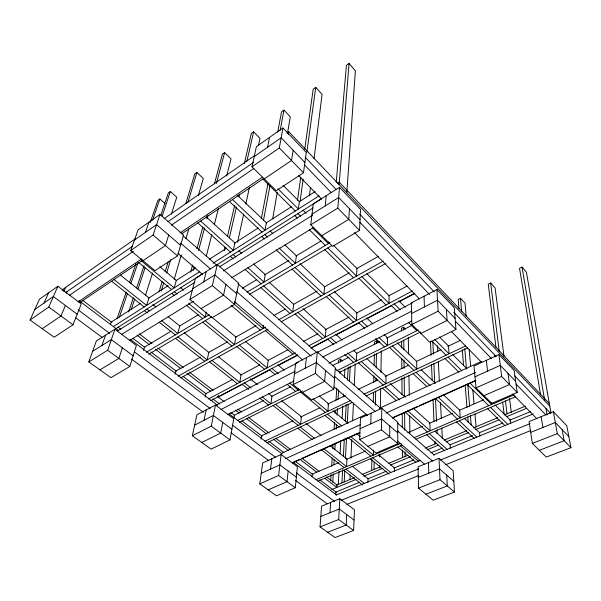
<?xml version="1.0" encoding="UTF-8"?>
<svg xmlns="http://www.w3.org/2000/svg" width="601" height="601" viewBox="0 0 601 601"><rect width="100%" height="100%" fill="white"/><g stroke="black" fill="none" stroke-linecap="round" stroke-linejoin="round"><path stroke-width="0.9" d="M389.764 425.944L389.711 436.829L367.925 446.34M398.621 444.319L381.492 429.828L381.8 408.304L360.465 418.093L359.661 439.519L376.053 453.049L397.787 443.718L397.712 422.218L381.8 408.304M379.449 468.179L379.494 465.362M379.629 456.91L379.674 454.101M380.388 408.094L380.696 388.374M380.951 372.417L381.289 350.819M373.995 469.479L374.16 462.026M375.37 405.164L375.67 391.183M375.888 380.929L375.948 378.134M376.166 367.88L376.466 353.899M376.684 343.644L376.744 340.85L374.686 341.894L374.618 344.711M373.469 450.089L373.356 455.145L350.691 436.536M371.628 470.478L371.891 459.209M373.259 401.964L373.476 392.573M373.724 382.251L373.882 375.685M374.13 365.363L374.393 354.094M370.779 423.848L371.05 413.24M367.977 482.52L368.082 478.772L352.224 466.181M353.621 530.48L354.455 509.738L339.835 498.725L321.565 506.17L320.048 526.859L335.05 537.557L353.621 530.48L338.679 519.534L339.835 498.725M349.917 479.583L350.135 474.918M350.909 458.112L351.773 439.436M352.629 420.76L353.448 403.016M354.267 385.279L355.259 363.8M346.702 514.554L346.206 525.049L327.605 532.246M359.526 230.401L360.547 209.381L339.505 187.302L313.219 203.912L310.762 224.797L332.608 246.35L359.526 230.401L337.815 208.089L339.505 187.302M344.215 481.942L344.794 470.741M345.425 458.601L346.492 438.054M347.265 423.112L348.234 404.428M349.444 381.087L350.218 366.144M341.939 482.896L342.645 469.824M343.351 456.76L344.313 439.023M345.274 421.286L346.184 404.481M347.498 380.215L348.204 367.143M338.265 484.459L339.017 471.417M340.046 453.717L340.797 440.676M342.089 418.319L342.795 406.201M343.329 396.885L343.494 394.091M344.463 377.323L344.951 368.939M335.771 494.856L335.936 492.061L359.278 482.408M349.466 208.75L348.783 219.365L321.798 235.682M329.979 512.736L330.64 502.474M332.759 482.197L333.3 473.813M333.893 464.498L334.186 459.84M334.84 449.586L335.253 443.065M336.147 429.091L336.44 424.434M337.033 415.111L337.454 408.59M338.047 399.274L338.641 389.951M339.708 373.183L339.828 371.32M340.421 362.005L340.594 359.203L338.641 360.202L338.461 362.996M330.723 480.342L331.091 474.76M331.639 466.376L332.195 457.992M332.811 448.677L333.112 444.019M334.096 429.122L334.524 422.601M335.14 413.285L335.328 410.491M336.004 400.251L336.8 388.141M333.803 389.163L335.298 367.654L317.305 351.931L295.654 363.222L293.16 384.64L311.716 399.958L333.803 389.163L315.33 373.409L317.305 351.931M346.822 192.726L355.371 70.828L349.098 63.443L346.431 65.351L336.237 182.373M325.524 370.471L324.645 381.357L302.521 392.363M339.092 184.605L349.098 63.443M312.024 476.946L312.265 474.144L338.956 462.56M328.567 241.97L328.416 243.638L312.52 227.974M300.079 263.726L324.593 286.797L323.909 294.4L295.001 267.415M325.209 205.948L326.238 195.686M295.286 487.727L297.42 466.767L281.133 454.499L262.682 462.965L259.775 483.865L276.498 495.795L295.286 487.727L278.601 475.504L259.775 483.865M305.293 368.21L306.397 357.625M298.412 388.426L298.224 390.117L289.697 383.085M288.187 471.056L287.008 481.664L268.204 489.875M278.601 475.504L281.133 454.499M309.417 195.828L310.462 187.452M314.06 158.604L322.076 94.395L315.75 87.325L313.211 89.143L304.699 149.371M270.495 469.126L271.84 458.766M303.467 172.795L306.285 152.444L282.943 127.96L256.394 146.629L251.984 166.815L276.25 190.75L303.467 172.795L279.307 147.959L282.943 127.96M300.109 201.185L303.159 178.97M306.848 152.128L315.75 87.325M297.495 200.328L300.77 177.167M261.112 439.121L261.593 435.785L292.912 420.753M293.153 150.265L291.523 160.512L264.245 178.91M263.486 325.239L262.945 328.612L212.341 285.595L217.322 264.515L238.785 283.274L234.488 304.474L212.093 317.741L189.924 299.448L195.423 278.361L217.322 264.515M288.345 134.399L288.803 131.739L549.757 406.058M272.689 218.824L277.294 192.192M287.458 133.407L290.321 116.872L283.957 110.096L281.538 111.824L277.7 132.115M230.003 439.887L233.751 418.799L215.504 405.051L196.933 414.735L192.32 435.748L211.086 449.135L230.003 439.887L211.259 426.154L192.32 435.748M233.977 417.725L234.428 415.216L263.674 400.416M263.441 220.665L269.939 185.649M280.201 130.364L283.957 110.096M222.723 422.405L220.71 433.073L201.778 442.494M261.307 218.787L267.941 183.748M267.55 147.275L269.533 137.389M218.576 395.435L218.246 397.088L242.301 384.407M211.259 426.154L215.504 405.051M203.964 420.332L206.151 409.927M205.204 396.983L205.925 393.64L232.414 379.471M237.583 242.271L243.683 214.009M245.847 203.979L249.385 187.565M258.43 145.622L260 138.328L253.614 131.822L251.301 133.482L244.359 163.472M225.871 284.408L223.519 295.129L201.117 308.681M229.379 237.981L236.486 206.864M238.785 196.797L239.408 194.055M246.928 161.113L253.614 131.822M224.173 250.73L225.014 247.094M227.539 236.185L234.69 205.279M206.391 312.069L205.204 317.088L188.691 303.528M203.694 281.899L206.278 271.502M206.256 256.424L211.762 234.736M214.287 224.797L218.411 208.532M226.667 176.003L231.024 158.837L224.624 152.594L222.408 154.172L214.407 183.906M175.131 374.318L175.98 370.975L200.479 357.099M198.217 314.826L179.774 325.922L177.768 333.45L161.594 320.679M193.206 270.54L194.176 266.912M198.525 250.579L204.565 227.899M206.984 218.824L207.946 215.196M216.405 183.44L224.624 152.594M190.645 272.215L192.583 265.003M196.948 248.784L202.77 227.163M174.245 279.322L181.247 255.012M185.919 238.8L188.774 228.891M198.375 195.565L203.303 178.459L196.888 172.449L194.777 173.967L185.792 203.619M177.49 255.876L183.598 235.036L160.016 214.414L138.102 229.83L130.672 250.549L155.066 270.675L177.49 255.876L153.09 235.074L160.016 214.414M161.263 291.012L163.69 282.928M166.665 273.049L170.714 259.572M187.985 202.094L196.888 172.449M143.489 350.466L144.488 347.138L170.954 331.226M159.115 291.665L162.105 281.779M165.102 271.9L168.092 262.013M129.831 366.475L136.374 345.425L114.896 329.25L96.37 340.955L88.805 361.915L110.915 377.683L129.831 366.475L107.692 350.248L88.805 361.915M168.716 235.051L165.418 245.576L142.985 260.706M145.517 295.144L152.616 272.899M171.36 214.159L176.754 197.248L170.338 191.471L168.31 192.921L160.903 215.12M122.334 347.784L118.855 358.429L99.954 369.863M131.213 309.568L134.744 298.915M137.975 289.149L145.036 267.836M162.105 216.33L170.338 191.471M128.614 311.934L133.354 297.72M136.615 287.954L144.015 265.747M107.692 350.248L114.896 329.25M119.321 317.208L127.487 293.386M130.815 283.68L138.08 262.494M152.609 220.139L159.874 198.961L165.005 203.514M117.06 318.65L126.202 292.176M129.553 282.47L135.946 263.937M150.265 222.453L157.883 200.388L159.874 198.961M145.419 232.392L148.958 222.197M110.449 324.517L111.32 322.031L140.544 303.325M101.915 345.507L105.558 335.148M72.976 324.81L81.278 303.911L57.861 286.271L39.463 299.208L30.05 320.002L54.18 337.206L72.976 324.81L48.779 307.073L30.05 320.002M65.389 305.458L60.986 316.021L42.22 328.679M66.32 293.311L67.027 291.635M63.841 291.523L65.592 287.413M62.624 290.636L63.323 288.991L135.571 238.605M48.779 307.073L57.861 286.271M44.016 303.054L48.583 292.792M164.028 218.756L254.779 155.464M286.842 133.099L288.803 131.739M34.82 309.47L53.376 296.533L77.183 314.225M134.444 240.039L156.606 224.594L180.585 245.306M254.223 156.56L281.155 137.802L304.895 162.458M65.501 292.695L132.626 246.192M167.972 221.701L253.667 162.338M130.672 250.549L153.09 235.074M251.984 166.815L279.307 147.959M69.295 295.429L133.399 251.323M171.247 225.285L253.9 168.43M78.085 301.95L141.844 258.798M179.947 233.008L262.374 177.22M80.031 302.476L142.858 260.06M181.637 233.879L264.102 178.196M148.447 298.269L168.19 285.625M176.093 280.569L195.836 267.933M209.268 259.332L226.645 248.213M234.54 243.157L258.242 227.989M266.138 222.933L291.417 206.752M299.313 201.696L315.112 191.584M337.364 183.418L339.295 182.193L549.306 403.489M113.454 326.478L199.682 271.712M213.13 263.17L319.131 195.843M115.354 328.995L202.387 274.003M216.172 265.289L320.949 199.081M117.856 330.76L194.837 282.327M219.44 266.852L313.091 207.938M92.637 351.3L111.343 339.61L133.144 355.822M192.711 288.758L214.865 274.912L236.666 293.731M312.009 214.196L338.671 197.534L360.044 219.733M121.597 334.419L192.365 290.268M223.369 270.916L312.422 215.353M189.924 299.448L212.341 285.595M310.762 224.797L337.815 208.089M129.681 340.466L193.469 301.266M231.746 277.745L313.88 227.276M242.331 288.307L256.762 279.623M264.786 274.8L288.848 260.338M296.06 255.996L320.926 241.046M146.268 352.231L209.14 314.744M247.026 292.161L330.047 242.661M148.815 354.147L211.665 316.855M234.232 303.467L235.84 302.513M249.543 294.385L331.737 245.621M208.645 352.479L227.426 341.841M235.592 337.214L256.011 325.652M273.973 315.472L285.407 308.997M293.573 304.376L317.253 290.959M324.6 286.797L349.098 272.922M356.453 268.76L378.502 256.266M178.151 376.196L265.642 327.102M278.721 319.755L383.378 261.029M180.57 378.021L268.023 329.168M281.103 321.866L385.722 263.426M240.693 375.047L259.737 364.86M268.016 360.435L287.887 349.805M303.618 341.391L317.689 333.863M325.141 329.881L349.151 317.035M356.603 313.053L381.44 299.771M388.892 295.782L407.102 286.038M208.457 398.966L295.482 352.885M308.741 345.86L412.346 290.997M210.748 400.702L297.743 354.838M310.995 347.851L414.555 293.258M250.602 380.035L269.684 369.983M277.978 365.611L297.893 355.116M311.168 348.122L327.763 339.377M336.057 335.005L359.285 322.767M366.753 318.83L391.649 305.714M399.117 301.777L414.878 293.476M436.935 289.509L411.362 302.851L411.828 324.502L429.82 342.247L455.941 329.483L454.296 307.72L436.935 289.509L438.121 311.175L455.941 329.483M216.683 404.894L298.269 362.35M317.411 352.366L412.316 302.881M220.95 409.551L295.144 371.268M322.654 357.077L411.85 311.048M194.656 425.125L213.408 415.479L231.896 429.219M294.422 373.799L316.329 362.531L334.562 378.277M411.595 313.534L437.52 300.192L455.107 318.455M227.832 414.69L293.836 381.079M328.927 363.214L411.64 321.092M405.577 329.13L403.609 327.207L401.476 328.289L401.498 331.098M466.173 316.156L465.001 303.114L460.501 298.314L458.195 299.486L458.954 308.794M504.051 356.663L495.096 287.969L490.656 283.003L488.26 284.22L495.96 347.288M550.967 413.007L526.408 272.215L522.036 267.069L519.534 268.339L540.569 394.849M293.16 384.64L315.33 373.409M411.828 324.502L438.121 311.175M271.194 396.607L290.418 386.879M332.203 365.724L348.918 357.264M356.438 353.463L379.84 341.616M386.526 338.228L411.595 325.539M237.275 420.64L300.012 389.223M336.815 370.787L418.319 329.964M239.476 422.285L302.295 390.95M339.355 372.477L420.768 331.872M420.91 333.457L447.114 320.416L446.393 309.41M300.53 417.094L319.995 407.748M327.613 404.09L345.395 395.556M358.091 389.463L377.556 380.117M385.181 376.459L408.883 365.085M416.501 361.426L441.044 349.647M447.82 346.394L460.516 340.301M264.74 441.277L350.3 400.664M363.86 394.233L465.512 345.981M266.829 442.854L352.344 402.43M365.889 396.021L467.488 347.994M281.321 453.417L366.422 414.299M379.186 408.432L481.311 361.486M498.935 354.552L474.001 365.994L476.045 387.855L491.776 403.369L517.206 392.445L514.133 370.494L498.935 354.552L501.67 376.474L517.206 392.445M285.467 458.736L360.435 424.689M385.985 413.082L475.436 372.455M261.24 473.303L279.886 464.889L296.361 477.134M360.067 428.686L381.65 418.942L397.749 432.84M475.008 376.789L500.287 365.378L515.65 381.334M292.92 462.469L299.749 459.404M301.454 458.638L358.662 432.96M392.806 417.627L417.567 406.509M419.273 405.743L474.767 380.831M292.462 462.935L359.901 432.675M392.34 418.123L475.992 380.583M359.661 439.519L381.492 429.828M476.045 387.855L501.67 376.474M483.978 395.676L509.505 384.535L508.033 373.424M346.702 459.202L365.641 450.983M407.831 432.675L422.465 426.319M429.354 423.329L452.598 413.248M459.487 410.258L483.587 399.793M315.931 479.763L401.198 443.215M414.112 437.678L514.02 394.849M317.831 481.198L402.182 445.176M415.952 439.301L515.793 396.66M336.275 485.27L354.402 477.682M362.17 474.429L380.298 466.849M388.93 463.236L407.921 455.288M425.185 448.061L436.694 443.245M444.177 440.12L466.616 430.729M473.528 427.837L497.696 417.725M504.224 414.99L525.319 406.163M331.752 489.545L356.04 479.425M363.83 476.18L382.875 468.247M390.665 465.001L410.573 456.707M427.018 449.848L438.272 445.161M446.062 441.915L468.57 432.54M475.496 429.647L498.868 419.911M506.658 416.666L526.566 408.372M367.917 478.832L386.075 471.327M393.85 468.111L413.736 459.885M431.022 452.733L442.253 448.091M450.036 444.868L472.506 435.575M479.425 432.712L502.759 423.059M509.678 420.204L530.42 411.625M336.507 494.833L420.505 460.276M433.494 454.927L533.087 413.954M438.985 458.3L418.041 466.842L418.566 488.132L433.163 500.175L454.476 492.054L453.162 470.696L438.985 458.3L440 479.711L454.476 492.054M553.378 411.67L529.113 421.564L532.366 443.41L546.234 457.091L570.95 447.677L566.796 425.741L553.378 411.67L557.277 433.622L570.95 447.677M341.255 500.295L418.679 468.848M440.428 460.02L530.029 423.63M346.762 504.442L418.814 475.511M445.724 464.708L530.803 430.541M320.814 516.409L339.264 509.017L354.042 520.008M418.304 477.374L439.489 468.885L453.808 481.258M530.721 432.359L555.301 422.511L568.846 436.581M320.048 526.859L338.679 519.534M418.566 488.132L440 479.711M532.366 443.41L557.277 433.622M425.921 494.202L447.294 485.931L446.701 475.121M539.352 450.307L564.166 440.706L562.13 429.602M75.801 317.884L102.208 337.416M131.634 359.188L203.318 412.211M231.235 432.863L268.963 460.764M295.369 480.304L327.057 503.743M78.1 309.831L109.615 333.367M134.369 351.87L210.147 408.485M232.655 425.298L275.423 457.248M296.428 472.949L334.689 501.534M79.009 300.68L118.697 330.625M129.929 339.099L217.539 405.217M228.771 413.691L281.944 453.815M293.175 462.289L336.605 495.066M82.788 300.432L111.944 322.504M117.924 327.034L120.921 329.295M132.881 338.355L144.841 347.408M150.828 351.938L176.243 371.178M182.974 376.271L206.151 393.82M212.882 398.914L219.613 404.007M230.829 412.496L234.563 415.329M242.045 420.985L262.231 436.266M268.955 441.359L283.912 452.681M295.129 461.17L313.068 474.752M319.8 479.846L336.252 492.302M137.005 335.185L149.679 344.846M155.644 349.391L180.991 368.706M186.956 373.251L210.816 391.431M217.524 396.54L224.233 401.656M235.419 410.175L239.145 413.015M246.605 418.694L266.731 434.035M273.44 439.151L288.352 450.51M300.282 459.6L316.682 472.101M324.886 478.351L336.815 487.441L336.958 484.977L326.516 476.999M139.304 333.886L151.985 343.577M157.95 348.144L183.313 367.527M189.277 372.087L213.145 390.334M237.763 409.146L241.489 412.001M248.205 417.132L269.083 433.096M275.799 438.227L290.719 449.631M301.905 458.18L319.056 471.297M175.462 338.34L204.738 361.276M343.697 470.155L362.606 484.962M144.45 310.612L147.395 312.926M159.16 322.181L175.334 334.9M177.888 336.898L207.157 359.916L208.832 352.374L184.214 332.826M209.576 361.817L237.357 383.663M321.355 449.706L344.185 467.653M346.078 469.141L364.244 483.422M111.553 281.2L144.195 306.953M146.884 309.079L149.093 310.815M212.01 360.457L239.784 382.379L241.136 374.814L218.704 356.941M242.083 384.182L248.679 389.395M259.677 398.072L268.474 405.014M297.848 428.19L312.347 439.632M323.751 448.624L346.574 466.631L346.95 459.096L330.167 445.724M113.987 279.548L146.636 305.398L148.98 297.923L120.38 275.063M244.517 382.905L251.113 388.126M262.111 396.833L270.901 403.797L271.96 396.224L268.324 393.317M273.087 405.525L298.194 425.403M300.267 427.048L314.759 438.52M275.521 404.308L300.62 424.246L301.401 416.673L281.651 400.837M152.849 304.497L155.764 306.81M168.122 316.659L179.759 325.93M250.181 378.81L257.438 384.617M306.074 423.495L321.159 435.552M202.672 322.196L231.918 346.026M370.291 458.796L389.057 474.091M171.781 293.348L174.651 295.692M186.145 305.098L202.665 318.605M205.211 320.694L234.443 344.606L235.908 337.033L211.319 316.742M236.854 346.574L264.575 369.247M348.197 437.656L370.885 456.212M372.755 457.744L390.793 472.499M138.951 262.697L171.631 289.524M174.328 291.733L177.197 294.092M239.393 345.162L267.107 367.91L268.234 360.315L245.862 341.774M269.391 369.788L275.078 374.453M287.165 384.377L295.692 391.379M324.931 415.389L339.347 427.221M378.653 454.889L394.399 467.886L394.399 471.244M141.505 260.969L174.192 287.902L176.318 280.427L159.813 266.694M271.93 368.451L278.323 373.717M300.395 391.905L325.381 412.496M327.447 414.194L341.856 426.071M180.706 287.781L183.545 290.14M356.671 433.591L360.179 436.499M312.926 398.899L327.906 411.294L328.469 403.677L319.281 396.006M277.947 364.942L284.281 370.216M333.014 410.738L348.009 423.217M231.122 305.316L260.301 330.099M397.915 447.001L415.922 462.297M265.349 330.663L292.965 354.214M400.484 445.904L418.476 461.252M178.136 253.524L202.349 274.229M234.405 301.634L302.784 360.104M334.118 386.901L367.594 415.524M397.509 441.104L424.576 464.25M180.593 243.105L210.388 268.887M236.636 291.605L311.13 356.07M334.539 376.331L374.979 411.324M397.674 430.97L432.442 461.05M182.922 235.667L216.803 265.259M237.981 283.747L317.043 352.787M335.396 368.811L380.576 408.267M397.516 423.059L434.222 455.107M340.594 359.203L342.6 360.983M260.902 287.646L289.967 313.444M426.635 434.733L444.462 450.555M230.363 256.319L233.165 258.813M245.058 269.406L261.142 283.747M263.674 286.001L292.732 311.896L293.701 304.301L269.06 282.154M295.129 314.03L322.609 338.521M405.164 412.083L427.461 431.954M429.302 433.599L447.114 449.465M197.834 222.941L230.476 252.15M233.165 254.554L235.96 257.055M247.845 267.693L263.929 282.079L265.214 274.544L253.457 263.937M297.901 312.482L325.366 337.056L326.012 329.416L303.002 308.651M327.635 339.084L333.795 344.591M344.741 354.395L353.643 362.358M382.499 388.171L396.277 400.506M407.861 410.866L430.143 430.804L429.843 423.119L413.27 408.169M435.132 431.413L450.081 444.853L450.284 448.263M200.651 221.04L233.286 250.369L234.923 242.917L206.098 216.796M330.4 337.619L336.56 343.156M347.506 352.99L356.393 360.976L356.739 353.305L353.26 350.15M358.542 362.906L383.19 385.053M385.226 386.879L399.688 399.875M238.935 250.835L241.707 253.329M361.306 361.524L385.94 383.754L386.007 376.061L367.031 358.789M335.869 334.389L342.127 340.068M390.087 383.521L405.104 397.133M292.094 269.143L321.017 296.023M456.52 421.977L474.136 438.347M261.818 236.441L264.545 238.988M276.129 249.798L292.477 265.064M326.29 296.624L353.591 322.113M435.417 398.501L457.474 419.085M459.299 420.79L476.893 437.212M229.514 201.545L262.081 232.076M264.756 234.585L267.483 237.14M279.059 247.995L295.399 263.321L296.398 255.793L284.949 244.975M329.19 295.001L356.476 320.581L356.836 312.926L334.554 291.861M358.722 322.692L364.837 328.416M375.7 338.611L384.535 346.89M413.127 373.694L426.77 386.488M438.234 397.231L460.268 417.89L459.705 410.16L443.147 394.511M376.744 340.85L378.728 342.713M232.474 199.547L265.033 230.206L266.371 222.776L237.56 195.423M361.622 321.159L367.729 326.914M379.269 337.777L387.412 345.447L387.472 337.747L384.114 334.562M389.538 347.446L413.961 370.449M415.975 372.35L430.286 385.819M464.115 418.123L479.56 432.66L479.883 436.086M392.423 346.011L416.824 369.089L416.621 361.366L397.141 342.795M270.134 230.972L272.831 233.519M366.64 317.967L372.688 323.714M421.188 369.758L435.372 383.228M324.803 249.731L353.531 277.775M487.644 408.688L505.02 425.643M294.858 215.564L297.51 218.163M309.44 229.867L325.351 245.463M327.853 247.92L356.566 276.077L356.941 268.482L333.825 245.629M358.925 278.391L386.007 304.947M466.962 384.339L488.733 405.683M490.536 407.448L507.883 424.464M262.855 179.038L295.286 210.989M297.946 213.61L300.598 216.225M361.975 276.693L389.027 303.347L389.08 295.684L366.865 273.628M391.251 305.541L397.156 311.348M408.297 322.324L416.816 330.715M445.093 358.579L458.841 372.124M469.899 383.017L491.641 404.443L491.453 402.715M277.88 188.722L298.381 209.02L299.403 201.635L283.063 185.333M394.286 303.941L400.176 309.77M431.713 340.985L446.077 355.206M448.068 357.174L461.801 370.764M494.999 404.916L510.226 419.971L510.67 423.427M302.896 210.117L306.172 213.37M474.452 380.448L475.759 381.748M434.718 339.52L449.067 353.786L448.564 346.033L439.511 336.966M398.824 300.8L405.314 307.269M452.763 354.598L467.03 368.826M298.712 175.71L321.678 199.149M354.485 232.625L419.438 298.915M451.591 331.722L481.769 362.523M512.608 394.001L536.881 418.769M304.564 164.982L331.241 192.62M359.879 222.287L429.512 294.415M455.543 321.385L491.333 358.459M516.064 384.077L546.001 415.088M305.113 157.131L336.267 189.646M359.638 214.039L434.283 291.936M453.755 312.265L496.193 356.551M514.772 375.941L550.493 413.218M522.036 267.069L544.746 400.792M546.076 408.605L547.128 414.795M541.155 416.651L542.921 427.476M509.498 398.44L511.316 412.361M490.656 283.003L499.266 351.653M505.433 400.814L507.064 413.804M502.639 402.009L504.111 414.066M494.931 355.229L495.141 356.994M486.367 360.322L487.546 371.125M469.178 349.692L470.681 366.46M472.777 389.748L474.024 403.722M474.948 413.969L476.112 427.01M460.501 298.314L461.606 311.356M464.753 348.595L466.481 369.082M467.743 383.979L469.629 406.329M470.418 415.644L471.207 424.952M462.289 349.752L463.581 365.581M465.174 385.128L466.992 407.47M467.751 416.778L468.202 422.36M437.52 345.703L437.813 351.315M438.347 361.592L439.361 381.214M440.48 402.708L441.307 418.589M441.795 427.935L442.328 438.212M432.863 341.999L433.426 354.139M433.862 363.485L434.778 383.1M435.515 398.981L436.559 421.399M436.95 429.805L437.122 433.546M430.481 341.248L431.09 355.251M431.495 364.589L432.194 380.471M433.013 399.147L433.99 421.556M434.846 441.164L434.974 443.966M424.036 296.24L424.441 306.923M428.438 462.605L428.821 473.16M408.297 337.311L408.59 354.169M408.95 375.723L409.289 395.39M409.634 416.005L409.92 432.863M403.609 327.207L403.639 330.017M403.759 340.324L403.864 349.692M403.985 359.991L404.082 368.421M404.18 376.85L404.398 396.525M404.586 412.451L404.789 430.248M405.029 451.787L405.089 456.475M401.588 341.398L401.648 347.956M401.738 358.256L401.829 368.556M401.911 377.916L402.061 394.774M402.219 413.503L402.347 427.544M402.542 450.021L402.61 457.511"/></g></svg>
